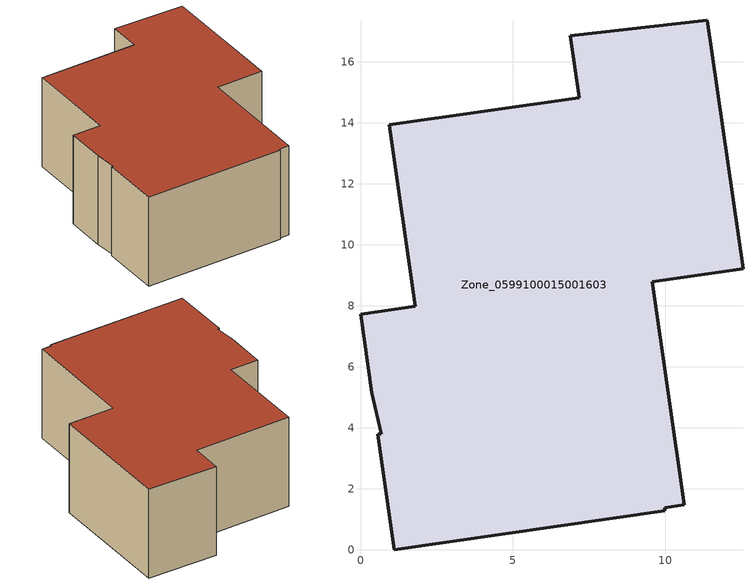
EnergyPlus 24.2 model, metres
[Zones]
Zone_0599100015001603
 floor ground (C_G): 1.11,0 0.56,3.79 0.68,3.81 0.37,5.14 0,7.72 1.8,7.98 0.95,13.93 7.17,14.82 6.88,16.86 11.38,17.36 12.54,9.22 9.57,8.79 10.62,1.47 9.98,1.38 9.98,1.27 z1.18
 wall outside (C_F): 12.54,9.22 11.38,17.36 6.88,16.86 7.17,14.82 0.95,13.93 1.8,7.98 0,7.72 0.37,5.14 0.68,3.81 0.56,3.79 1.11,0 9.98,1.27 9.98,1.38 10.62,1.47 9.57,8.79 12.54,9.22 z1.18:7.19
 roof outside (C_R): 0.56,3.79 1.11,0 9.98,1.27 9.98,1.38 10.62,1.47 9.57,8.79 12.54,9.22 11.38,17.36 6.88,16.86 7.17,14.82 0.95,13.93 1.8,7.98 0,7.72 0.37,5.14 0.68,3.81 z7.19
[BUILDING]
Pand.0599100015001603: North Axis=0; Terrain=City; Loads Convergence Tolerance Value=0.04; Temperature Convergence Tolerance Value=0.4; Solar Distribution=FullExterior; Maximum Number of Warmup Days=25; Minimum Number of Warmup Days=1
[Site:Location]
Rotterdam.The.Hague.AP_ZH_NLD Design_Conditions: Latitude=51.96; Longitude=4.45; Time Zone=1; Elevation=-4.5
[SITE:GROUNDTEMPERATURE:BUILDINGSURFACE]
18, 18, 18, 18, 18, 18, 18, 18, 18, 18, 18, 18
[MATERIAL] Thermal Absorptance=0.9; Solar Absorptance=0.7; Visible Absorptance=0.7
Name | Roughness | Thickness | Conductivity | Density | Specific Heat
G.D.1992-2005 | MediumSmooth | 0.15 | 0.06 | 540 | 1210
F.D.1992-2005 | Rough | 0.3 | 0.12 | 1920 | 840
R.D.1992-2005 | MediumRough | 0.2 | 0.08 | 1500 | 1000
[CONSTRUCTION]
C_G: G.D.1992-2005
C_F: F.D.1992-2005
C_R: R.D.1992-2005
[ZONE]
Zone_0599100015001603: Type=1; Multiplier=1; Ceiling Height=Autocalculate; Volume=Autocalculate; Floor Area=autocalculate; Part of Total Floor Area=Yes
[ZONEINFILTRATION:DESIGNFLOWRATE]
Infil_Zone_0599100015001603: Zone or ZoneList or Space or SpaceList=Zone_0599100015001603; Schedule=AlwaysOn; Design Flow Rate Calculation Method=Flow/Area; Flow Rate per Floor Area=0.0021; Constant Term Coefficient=1; Temperature Term Coefficient=0; Velocity Term Coefficient=0; Velocity Squared Term Coefficient=0
[HVACTEMPLATE:ZONE:IDEALLOADSAIRSYSTEM]
Zone_0599100015001603: Maximum Heating Supply Air Temperature=50; Minimum Cooling Supply Air Temperature=13; Maximum Heating Supply Air Humidity Ratio=0.0156; Minimum Cooling Supply Air Humidity Ratio=0.0077; Heating Limit=NoLimit; Cooling Limit=NoLimit; Dehumidification Control Type=ConstantSensibleHeatRatio; Cooling Sensible Heat Ratio=0.7; Dehumidification Setpoint=60; Humidification Control Type=None; Humidification Setpoint=30; Outdoor Air Method=None; Outdoor Air Flow Rate per Person=0.00944; Outdoor Air Flow Rate per Zone Floor Area=0; Outdoor Air Flow Rate per Zone=0; Demand Controlled Ventilation Type=None; Outdoor Air Economizer Type=NoEconomizer; Heat Recovery Type=None; Sensible Heat Recovery Effectiveness=0.7; Latent Heat Recovery Effectiveness=0.65
[ZONECONTROL:THERMOSTAT]
ThermostatControl_Zone_0599100015001603: Zone or ZoneList=Zone_0599100015001603; Control Type Schedule=DualSetpointControlType; Control 1=Thermostat_Zone_0599100015001603; Temperature Difference Between Cutout And Setpoint=0
[THERMOSTATSETPOINT:DUALSETPOINT]
Thermostat_Zone_0599100015001603: Heating Setpoint Temperature Schedule=HeatingSetpoint_Zone_0599100015001603; Cooling Setpoint Temperature Schedule=CoolingSetpoint_Zone_0599100015001603
[SCHEDULE:COMPACT]
HeatingSetpoint_Zone_0599100015001603: Through: 12/31, For: AllDays, Until: 24:00, 21
CoolingSetpoint_Zone_0599100015001603: Through: 12/31, For: AllDays, Until: 24:00, 24
DualSetpointControlType: Through: 12/31, For: AllDays, Until: 24:00, 4
AlwaysOn: Through: 12/31, For: AllDays, Until: 24:00, 1
